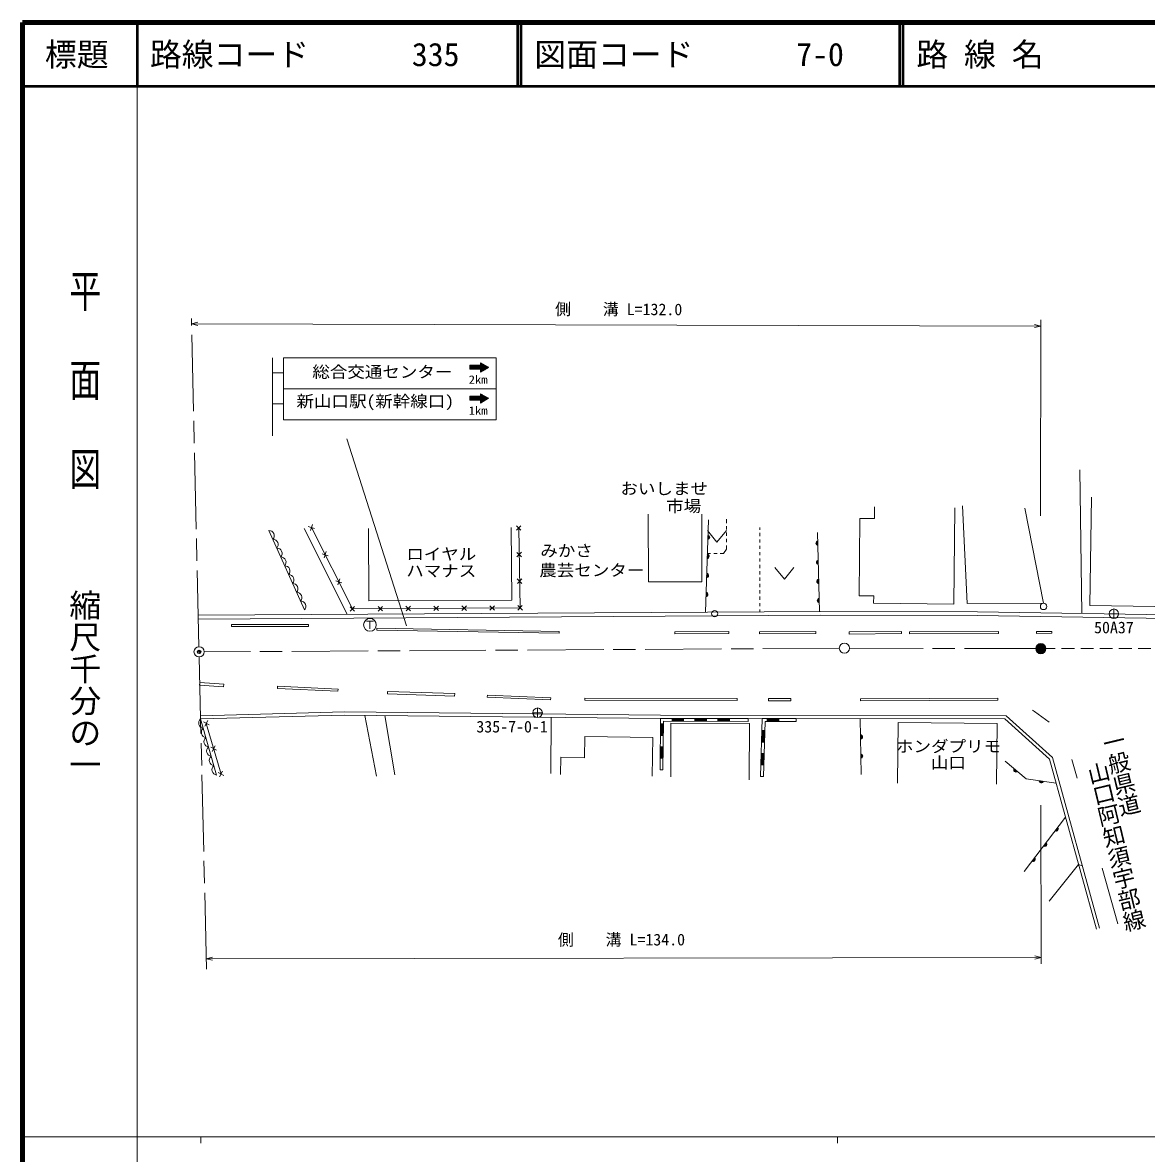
# Model space of a CAD drawing. Units: millimetres, scale not verified. Extents: x 40000 to 680000, y 20000 to 380000.
# Drawn here: x 40000 to 216517, y 202409 to 380000 of the extents above; entities that cross this region are included whole.
import ezdxf
from ezdxf.enums import TextEntityAlignment as Align

# ---------------------------------------------------------------- set-up
doc = ezdxf.new("R2010")
doc.units = ezdxf.units.MM
doc.header["$LTSCALE"] = 1000
doc.header["$PDMODE"] = 32
doc.header["$PDSIZE"] = 500
doc.linetypes.add('CHAIN', pattern=[18.5, 12, -1.5, 3.5, -1.5])
for name, color, linetype, lineweight in [('M-BGD', 7, 'Continuous', 13), ('M-BGD-EXST', 7, 'Continuous', 13), ('M-BMK', 2, 'CHAIN', 13), ('M-BMK-SRVR', 3, 'Continuous', 13), ('M-STR-HTXT', 7, 'Continuous', 13), ('M-STR-STRC', 7, 'Continuous', 13), ('M-STR-STRD', 7, 'Continuous', 13), ('M-TTL', 2, 'Continuous', 140), ('M-TTL-BAND', 7, 'Continuous', 13), ('M-TTL-LINE', 7, 'Continuous', 50)]:
    doc.layers.add(name, color=color, linetype=linetype, lineweight=lineweight)
doc.layers.add('M-OTRS', color=6, linetype='Continuous')
doc.layers.add('M-TTL-TXT', color=7, linetype='Continuous')
doc.styles.add('@ＭＳ ゴシック', font='')
doc.styles.add('ＭＳ ゴシック', font='')
doc.styles.get('@ＭＳ ゴシック').set_extended_font_data('@MS Gothic')
doc.styles.get('ＭＳ ゴシック').set_extended_font_data('MS Gothic')

msp = doc.modelspace()

# ---------------------------------------------------------------- linework, layer by layer
at = {"layer": 'M-BGD'}
for p, q in [((206060, 309741), (206376, 287216)), ((173813, 302118), (173833, 303949)), ((147259, 287410), (147720, 301921)), ((150552, 301405), (150552, 302027)), ((84269, 287752), (78681, 300236)), ((84245, 300535), (90964, 287069)), ((85829, 300540), (84879, 300853)), ((85511, 301171), (85198, 300222)), ((94311, 300555), (94385, 289164)), ((117562, 300973), (118281, 300278)), ((117574, 300266), (118269, 300985)), ((147562, 300223), (149062, 298423)), ((149062, 298423), (150562, 300223)), ((150552, 300405), (150552, 300905)), ((155773, 300726), (155774, 300344)), ((150552, 299405), (150552, 299905)), ((150552, 298405), (150552, 298905)), ((155775, 299844), (155777, 299344)), ((155778, 298844), (155779, 298344)), ((164871, 299947), (165151, 287519)), ((87977, 296280), (87027, 296593)), ((87658, 296912), (87345, 295962)), ((117633, 296796), (118352, 296101)), ((117645, 296089), (118340, 296808)), ((147551, 296613), (148071, 296612)), ((148571, 296612), (149071, 296612)), ((149571, 296611), (150091, 296611)), ((150091, 296611), (150552, 297283)), ((150552, 297283), (150552, 297905)), ((155781, 297844), (155782, 297344)), ((155783, 296844), (155785, 296344)), ((155786, 295844), (155787, 295344)), ((155789, 294844), (155790, 294344)), ((155791, 293844), (155793, 293344)), ((158155, 294409), (159655, 292609)), ((159655, 292609), (161155, 294409)), ((90124, 292020), (89174, 292333)), ((89806, 292652), (89493, 291702)), ((117704, 292619), (118423, 291924)), ((117716, 291912), (118411, 292631)), ((155794, 292844), (155795, 292344)), ((155797, 291844), (155798, 291344)), ((155799, 290844), (155801, 290344)), ((155802, 289844), (155803, 289344)), ((91441, 288268), (92153, 287566)), ((92148, 288273), (91446, 287561)), ((95831, 288298), (96542, 287596)), ((96538, 288303), (95835, 287591)), ((100220, 288327), (100932, 287625)), ((100927, 288332), (100225, 287620)), ((104610, 288357), (105322, 287655)), ((105317, 288362), (104614, 287650)), ((108999, 288386), (109711, 287684)), ((109706, 288391), (109004, 287679)), ((113389, 288416), (114101, 287714)), ((114096, 288421), (113394, 287709)), ((117775, 288442), (118494, 287747)), ((117787, 287735), (118482, 288454)), ((155805, 288844), (155806, 288344)), ((155807, 287844), (155808, 287462)), ((67964, 270636), (70457, 261826)), ((69291, 269704), (68413, 270185)), ((69092, 270383), (68612, 269506)), ((68852, 269945), (71181, 261984)), ((95562, 261658), (93780, 271204)), ((98457, 261868), (96904, 271172)), ((122980, 262057), (123028, 270907)), ((140134, 262655), (140199, 270733)), ((140199, 270733), (153987, 270713)), ((140584, 262652), (140645, 270283)), ((140645, 270283), (153987, 270263)), ((142015, 270731), (142014, 270281)), ((142014, 270641), (143814, 270638)), ((142014, 270551), (143814, 270548)), ((142014, 270461), (143814, 270458)), ((142014, 270371), (143814, 270368)), ((143814, 270278), (143815, 270728)), ((145615, 270725), (145614, 270275)), ((145614, 270635), (147414, 270633)), ((145614, 270545), (147414, 270543)), ((145614, 270455), (147414, 270453)), ((145614, 270365), (147414, 270363)), ((147414, 270273), (147415, 270723)), ((149215, 270720), (149214, 270270)), ((149214, 270630), (151014, 270628)), ((149214, 270540), (151014, 270538)), ((149214, 270450), (151014, 270448)), ((149214, 270360), (151014, 270358)), ((151014, 270268), (151015, 270718)), ((153987, 270713), (153987, 270263)), ((155922, 261617), (156182, 270710)), ((156182, 270710), (161492, 270702)), ((156372, 261604), (156619, 270259)), ((156619, 270259), (161492, 270252)), ((156961, 270709), (156961, 270259)), ((156961, 270619), (158761, 270616)), ((156961, 270529), (158761, 270526)), ((156961, 270439), (158761, 270436)), ((156961, 270349), (158761, 270346)), ((158761, 270256), (158761, 270706)), ((161492, 270702), (161492, 270252)), ((171715, 261937), (171584, 270688)), ((140642, 269851), (140192, 269855)), ((140267, 268054), (140282, 269854)), ((140357, 268054), (140372, 269854)), ((140447, 268053), (140462, 269853)), ((140537, 268052), (140552, 269852)), ((156578, 268801), (156128, 268814)), ((156166, 267012), (156218, 268811)), ((156256, 267010), (156308, 268809)), ((156346, 267007), (156398, 268806)), ((156436, 267004), (156488, 268804)), ((192988, 260389), (193075, 269929)), ((70256, 266403), (69776, 265525)), ((140177, 268055), (140627, 268052)), ((156077, 267015), (156526, 267002)), ((70455, 265724), (69578, 266204)), ((140613, 266252), (140163, 266255)), ((140238, 264455), (140253, 266254)), ((140328, 264454), (140343, 266254)), ((140418, 264453), (140433, 266253)), ((140508, 264452), (140523, 266252)), ((156475, 265203), (156025, 265215)), ((156064, 263414), (156115, 265213)), ((156154, 263411), (156205, 265210)), ((156244, 263408), (156295, 265208)), ((156334, 263406), (156385, 265205)), ((140149, 264455), (140598, 264452)), ((155974, 263416), (156424, 263403)), ((71619, 261743), (70742, 262224)), ((71421, 262422), (70940, 261545)), ((140134, 262655), (140584, 262652)), ((155922, 261617), (156372, 261604)), ((197313, 246686), (203823, 255215))]:
    msp.add_line(p, q, dxfattribs=at)
for points in [[(207879, 305467), (207614, 288476), (221229, 288263)], [(186431, 303817), (186272, 288683), (173673, 288816), (173685, 289958)], [(187608, 304100), (188351, 288772), (200352, 288807), (197414, 303746)], [(146668, 302817), (146704, 292197), (138314, 292169), (138279, 302789)], [(173813, 302118), (171510, 302143), (171382, 289982), (173685, 289958)], [(85354, 300696), (91797, 287917), (118134, 288094), (117922, 300626)], [(94385, 289164), (116820, 289310), (116746, 300701)], [(67595, 286927), (165378, 287520), (189975, 287473), (223113, 286954)], [(67599, 286327), (165379, 286920), (189970, 286873), (223091, 286354)], [(209140, 237760), (201764, 264592), (194468, 271154), (140201, 271233), (90541, 271737), (67950, 271136)], [(208658, 237627), (201320, 264318), (194276, 270655), (140199, 270733), (90545, 271237), (67964, 270636)], [(154145, 261096), (154172, 269949), (141838, 269988), (141811, 261544)], [(193075, 269929), (177535, 270071), (177448, 260530)], [(138868, 261664), (138980, 267705), (128337, 267902), (128275, 264557), (124560, 264626), (124510, 261902)], [(194355, 263992), (197627, 261223), (202349, 260575)], [(201246, 242029), (205864, 247789), (206445, 247561)]]:
    msp.add_lwpolyline(points, dxfattribs=at)
for centre in [(200360, 288307), (148697, 287168)]:
    msp.add_circle(centre, 500, dxfattribs=at)
for centre, radius, start, end in [((78693, 299409), 827, 317.4198, 90.8013), ((79314, 298022), 827, 317.4198, 90.8013), ((147578, 299165), 354, 276.97909, 79.38427), ((147578, 299165), 283, 279.20313, 77.16023), ((147578, 299165), 212, 282.94945, 73.4139), ((147578, 299165), 142, 290.66118, 65.70217), ((147578, 299165), 100, 300.97884, 55.38451), ((164964, 298233), 354, 100.08659, 262.49177), ((164964, 298233), 283, 102.31063, 260.26773), ((164964, 298233), 212, 106.05696, 256.5214), ((164964, 298233), 142, 113.76869, 248.80967), ((79934, 296635), 827, 317.4198, 90.8013), ((164964, 298233), 100, 124.08635, 238.49201), ((80555, 295248), 827, 317.4198, 90.8013), ((147483, 296167), 354, 276.97909, 79.38427), ((147483, 296167), 283, 279.20313, 77.16023), ((147483, 296167), 212, 282.94945, 73.4139), ((147483, 296167), 142, 290.66118, 65.70217), ((147483, 296167), 100, 300.97884, 55.38451), ((165031, 295234), 354, 100.08659, 262.49177), ((165031, 295234), 283, 102.31063, 260.26773), ((165031, 295234), 212, 106.05696, 256.5214), ((165031, 295234), 142, 113.76869, 248.80967), ((165031, 295234), 100, 124.08635, 238.49201), ((81176, 293860), 827, 317.4198, 90.8013), ((81797, 292473), 827, 317.4198, 90.8013), ((147388, 293168), 354, 276.97909, 79.38427), ((147388, 293168), 283, 279.20313, 77.16023), ((147388, 293168), 212, 282.94945, 73.4139), ((147388, 293168), 142, 290.66118, 65.70217), ((147388, 293168), 100, 300.97884, 55.38451), ((82418, 291086), 827, 317.4198, 90.8013), ((165099, 292235), 354, 100.08659, 262.49177), ((165099, 292235), 283, 102.31063, 260.26773), ((165099, 292235), 212, 106.05696, 256.5214), ((165099, 292235), 142, 113.76869, 248.80967), ((165099, 292235), 100, 124.08635, 238.49201), ((83038, 289699), 827, 317.4198, 90.8013), ((147292, 290170), 354, 276.97909, 79.38427), ((147292, 290170), 283, 279.20313, 77.16023), ((147292, 290170), 212, 282.94945, 73.4139), ((147292, 290170), 142, 290.66118, 65.70217), ((147292, 290170), 100, 300.97884, 55.38451), ((165166, 289235), 354, 100.08659, 262.49177), ((165166, 289235), 283, 102.31063, 260.26773), ((83659, 288312), 827, 317.4198, 90.8013), ((165166, 289235), 212, 106.05696, 256.5214), ((165166, 289235), 142, 113.76869, 248.80967), ((165166, 289235), 100, 124.08635, 238.49201), ((68491, 269993), 832, 129.32623, 262.27472), ((68907, 268524), 832, 129.32623, 262.27472), ((69322, 267056), 832, 129.32623, 262.27472), ((171573, 267811), 354, 279.6552, 82.06038), ((171573, 267811), 283, 281.87924, 79.83634), ((171573, 267811), 212, 285.62557, 76.09002), ((171573, 267811), 142, 293.3373, 68.37829), ((171573, 267811), 100, 303.65496, 58.06062), ((69738, 265587), 832, 129.32623, 262.27472), ((70153, 264119), 832, 129.32623, 262.27472), ((171618, 264812), 354, 279.6552, 82.06038), ((171618, 264812), 283, 281.87924, 79.83634), ((171618, 264812), 212, 285.62557, 76.09002), ((171618, 264812), 142, 293.3373, 68.37829), ((171618, 264812), 100, 303.65496, 58.06062), ((70569, 262651), 832, 129.32623, 262.27472), ((196026, 262649), 354, 148.56105, 310.96623), ((196026, 262649), 283, 150.78509, 308.74219), ((196026, 262649), 212, 154.53142, 304.99587), ((196026, 262649), 142, 162.24315, 297.28414), ((196026, 262649), 100, 172.56081, 286.96647), ((199996, 260953), 354, 180.97868, 343.38386), ((199996, 260953), 283, 183.20272, 341.15982), ((199996, 260953), 212, 186.94905, 337.4135), ((199996, 260953), 142, 194.66078, 329.70177), ((199996, 260953), 100, 204.97844, 319.38411), ((202345, 253368), 354, 241.44522, 43.8504), ((202345, 253368), 283, 243.66926, 41.62636), ((202345, 253368), 212, 247.41558, 37.88003), ((202345, 253368), 142, 255.12731, 30.1683), ((202345, 253368), 100, 265.44497, 19.85064), ((200525, 250983), 354, 241.44522, 43.8504), ((200525, 250983), 283, 243.66926, 41.62636), ((200525, 250983), 212, 247.41558, 37.88003), ((200525, 250983), 142, 255.12731, 30.1683), ((200525, 250983), 100, 265.44497, 19.85064), ((198704, 248599), 354, 241.44522, 43.8504), ((198704, 248599), 283, 243.66926, 41.62636), ((198704, 248599), 212, 247.41558, 37.88003), ((198704, 248599), 142, 255.12731, 30.1683), ((198704, 248599), 100, 265.44497, 19.85064)]:
    msp.add_arc(centre, radius, start, end, dxfattribs=at)
at = {"layer": 'M-BGD-EXST'}
for p, q in [((94008, 286017), (95108, 286017)), ((94558, 286017), (94558, 284767))]:
    msp.add_line(p, q, dxfattribs=at)
msp.add_circle((94558, 285417), 1000, dxfattribs=at)
at = {"layer": 'M-BMK'}
for p, q in [((67700, 281967), (66502, 333538)), ((168281, 281746), (68519, 281172)), ((199946, 281678), (169881, 281749)), ((202206, 281684), (199858, 281678)), ((205206, 281692), (203206, 281687)), ((208206, 281699), (206206, 281694)), ((211206, 281707), (209206, 281702)), ((214206, 281714), (212206, 281709)), ((217206, 281722), (215206, 281717)), ((68877, 231346), (67738, 280368))]:
    msp.add_line(p, q, dxfattribs=at)
at = {"layer": 'M-BMK-SRVR'}
for p, q in [((211408, 287907), (211408, 286407)), ((212158, 287157), (210658, 287157)), ((120891, 272364), (120891, 270864)), ((121641, 271614), (120141, 271614))]:
    msp.add_line(p, q, dxfattribs=at)
for centre, radius in [((211408, 287157), 750), ((169081, 281751), 800), ((199946, 281678), 800), ((199946, 281678), 726), ((67719, 281168), 800), ((199946, 281678), 651), ((199946, 281678), 578), ((199946, 281678), 486), ((199946, 281678), 378), ((199946, 281678), 298), ((199946, 281678), 205), ((199946, 281678), 87.8), ((120891, 271614), 750)]:
    msp.add_circle(centre, radius, dxfattribs=at)
at = {"layer": 'M-OTRS'}
for p in [(67719, 281168), (199946, 281678)]:
    msp.add_point(p, dxfattribs=at)
at = {"layer": 'M-STR-HTXT'}
for p, q in [((66521, 332699), (67522, 332947)), ((66521, 332699), (199941, 332340)), ((66521, 332699), (67521, 332447)), ((199941, 332340), (198941, 332093)), ((199941, 332340), (198942, 332593)), ((199861, 302540), (199944, 333340)), ((199947, 257105), (199981, 232171)), ((68839, 232988), (69838, 233240)), ((68839, 232988), (199980, 233171)), ((68839, 232988), (69839, 232740)), ((199980, 233171), (198980, 233420)), ((199980, 233171), (198980, 232920))]:
    msp.add_line(p, q, dxfattribs=at)
at = {"layer": 'M-STR-STRC'}
for p, q in [((79272, 315105), (79272, 327348)), ((114403, 327348), (81000, 327348)), ((110259, 325568), (110260, 326187)), ((110724, 326186), (110259, 325723)), ((110582, 326186), (110259, 325865)), ((110441, 326186), (110259, 326006)), ((110865, 326185), (110259, 325582)), ((110259, 325917), (110606, 325568)), ((110259, 325775), (110465, 325568)), ((110259, 325633), (110324, 325568)), ((111919, 325568), (110259, 325568)), ((110260, 326187), (111919, 326183)), ((110300, 326187), (110260, 326147)), ((110260, 326058), (110747, 325568)), ((110272, 326187), (110888, 325568)), ((111007, 326185), (110387, 325568)), ((110414, 326186), (111029, 325568)), ((111148, 326185), (110529, 325568)), ((110555, 326186), (111171, 325568)), ((111289, 326184), (110670, 325568)), ((110697, 326186), (111312, 325568)), ((111431, 326184), (110812, 325568)), ((110838, 326185), (111453, 325568)), ((111572, 326184), (110954, 325568)), ((110980, 326185), (111594, 325568)), ((111714, 326183), (111096, 325568)), ((111121, 326185), (111735, 325568)), ((111855, 326183), (111237, 325568)), ((111262, 326185), (111876, 325568)), ((112212, 326397), (111379, 325568)), ((111404, 326184), (112272, 325312)), ((112303, 326347), (111521, 325568)), ((111545, 326184), (112361, 325364)), ((112395, 326297), (111663, 325568)), ((111687, 326184), (112450, 325417)), ((112486, 326247), (111804, 325568)), ((111828, 326183), (112539, 325469)), ((111919, 326557), (113198, 325857)), ((111919, 326183), (111919, 326557)), ((111937, 326547), (111919, 326529)), ((111919, 326517), (112806, 325626)), ((112029, 326497), (111919, 326388)), ((112120, 326447), (111919, 326247)), ((111919, 326375), (112717, 325574)), ((111919, 326233), (112628, 325521)), ((112578, 326197), (111919, 325541)), ((112669, 326147), (111919, 325400)), ((111920, 325105), (111919, 325568)), ((111919, 325525), (112183, 325260)), ((111919, 325383), (112094, 325207)), ((112761, 326097), (111920, 325260)), ((112852, 326047), (111920, 325119)), ((113198, 325857), (111920, 325105)), ((111920, 325241), (112005, 325155)), ((112141, 326436), (112895, 325678)), ((112943, 325997), (112233, 325289)), ((112451, 326266), (112984, 325731)), ((113035, 325946), (112579, 325493)), ((112761, 326096), (113073, 325783)), ((113126, 325896), (112925, 325696)), ((113071, 325927), (113162, 325835)), ((79272, 324979), (81000, 324979)), ((112212, 321537), (111379, 320708)), ((112303, 321487), (111521, 320708)), ((111937, 321687), (111919, 321669)), ((111919, 321657), (112806, 320766)), ((112029, 321637), (111919, 321528)), ((112120, 321587), (111919, 321387)), ((111919, 321515), (112717, 320714)), ((112141, 321576), (112895, 320818)), ((79272, 320119), (81000, 320119)), ((110441, 321326), (110259, 321146)), ((110582, 321326), (110259, 321005)), ((110724, 321326), (110259, 320863)), ((110865, 321325), (110259, 320722)), ((110259, 321057), (110606, 320708)), ((110259, 320915), (110465, 320708)), ((110259, 320773), (110324, 320708)), ((110300, 321327), (110260, 321287)), ((110260, 321198), (110747, 320708)), ((110272, 321327), (110888, 320708)), ((111007, 321325), (110387, 320708)), ((110414, 321326), (111029, 320708)), ((111148, 321325), (110529, 320708)), ((110555, 321326), (111171, 320708)), ((111289, 321324), (110670, 320708)), ((110697, 321326), (111312, 320708)), ((111431, 321324), (110812, 320708)), ((110838, 321326), (111453, 320708)), ((111572, 321324), (110954, 320708)), ((110980, 321325), (111594, 320708)), ((111714, 321323), (111096, 320708)), ((111121, 321325), (111735, 320708)), ((111855, 321323), (111237, 320708)), ((111262, 321325), (111876, 320708)), ((111404, 321324), (112272, 320452)), ((111545, 321324), (112361, 320504)), ((112395, 321437), (111663, 320708)), ((111687, 321324), (112450, 320557)), ((112486, 321387), (111804, 320708)), ((111828, 321323), (112539, 320609)), ((111919, 321373), (112628, 320661)), ((112578, 321337), (111919, 320681)), ((112669, 321287), (111919, 320540)), ((111919, 320665), (112183, 320400)), ((111919, 320523), (112094, 320347)), ((112761, 321237), (111920, 320400)), ((112852, 321187), (111920, 320259)), ((111920, 320381), (112005, 320295)), ((112943, 321137), (112233, 320429)), ((112451, 321406), (112984, 320871)), ((113035, 321086), (112579, 320633)), ((112761, 321236), (113073, 320923)), ((113126, 321036), (112925, 320836)), ((113071, 321067), (113162, 320975)), ((90908, 314630), (100325, 285263))]:
    msp.add_line(p, q, dxfattribs=at)
msp.add_lwpolyline([(114403, 327348), (114403, 322488), (81000, 322488), (81000, 327348), (100902, 327348)], dxfattribs=at)
for points in [[(114403, 322488), (114403, 317628), (81000, 317628), (81000, 322488)], [(111919, 321323), (111919, 321697), (113198, 320997), (111920, 320245), (111919, 320708), (110259, 320708), (110260, 321327)]]:
    msp.add_lwpolyline(points, close=True, dxfattribs=at)
at = {"layer": 'M-STR-STRD'}
for p, q in [((204801, 264277), (205640, 261361)), ((209584, 247222), (212038, 238453))]:
    msp.add_line(p, q, dxfattribs=at)
for points in [[(72790, 285487), (84930, 285459), (84929, 285137), (72790, 285165)], [(95628, 284900), (124284, 284382), (124278, 284088), (95623, 284605)], [(142471, 284319), (150946, 284361), (150948, 284047), (142473, 284005)], [(155729, 284319), (164582, 284382), (164584, 284069), (155731, 284006)], [(169847, 284298), (178049, 284382), (178053, 284047), (169851, 283963)], [(179287, 284319), (193279, 284382), (193281, 284068), (179288, 284005)], [(199258, 284361), (201649, 284382), (201652, 284089), (199260, 284068)], [(67831, 276361), (71605, 276119), (71579, 275704), (67804, 275946)], [(80041, 275768), (89551, 275321), (89534, 274977), (80024, 275425)], [(97312, 274957), (107871, 274636), (107859, 274239), (97300, 274561)], [(113004, 274398), (122947, 273978), (122932, 273627), (112989, 274047)], [(128289, 273908), (152246, 273866), (152245, 273531), (128289, 273573)], [(157183, 273825), (160679, 273825), (160679, 273489), (157183, 273489)], [(171622, 273818), (193187, 273880), (193188, 273569), (171623, 273506)]]:
    msp.add_lwpolyline(points, close=True, dxfattribs=at)
msp.add_lwpolyline([(198633, 272017), (198927, 271808), (201255, 270109)], dxfattribs=at)
at = {"layer": 'M-TTL'}
for p, q in [((40000, 380000), (40000, 20000)), ((680000, 380000), (40000, 380000))]:
    msp.add_line(p, q, dxfattribs=at)
at = {"layer": 'M-TTL-BAND'}
for p, q in [((58000, 370000), (58000, 20000)), ((40000, 205000), (579000, 205000)), ((68000, 205000), (68000, 204000)), ((168000, 205000), (168000, 204000))]:
    msp.add_line(p, q, dxfattribs=at)
at = {"layer": 'M-TTL-LINE'}
for p, q in [((58000, 380000), (58000, 370000)), ((117750, 380000), (117750, 370000)), ((118250, 380000), (118250, 370000)), ((177750, 380000), (177750, 370000)), ((178250, 380000), (178250, 370000)), ((40000, 370000), (680000, 370000))]:
    msp.add_line(p, q, dxfattribs=at)

# ---------------------------------------------------------------- texts
at = {"layer": 'M-BGD', "style": 'ＭＳ ゴシック', "width": 1.1}
for s, p in [('おいしませ', (140777, 305350)), ('市場', (143839, 302601)), ('ロイヤル', (105765, 295069)), ('みかさ', (125443, 295609)), ('ハマナス', (105765, 292432)), ('農芸センター', (129408, 292529)), ('ホンダプリモ', (185432, 264873)), ('山口', (185408, 262301))]:
    msp.add_text(s, height=1833, dxfattribs=at).set_placement(p, align=Align.BOTTOM_CENTER)
at = {"layer": 'M-BGD', "style": '@ＭＳ ゴシック'}
for s, p in [('一', (211372, 267082)), ('般', (212166, 263773)), ('山', (208989, 262173)), ('県', (212959, 260463)), ('口', (209783, 258865)), ('道', (213753, 257154)), ('阿', (210576, 255557)), ('知', (211369, 252249)), ('須', (212163, 248942)), ('宇', (212956, 245634)), ('部', (213749, 242326)), ('線', (214543, 239018))]:
    msp.add_text(s, height=2566, rotation=283.488, dxfattribs=at).set_placement(p, align=Align.MIDDLE_CENTER)
at = {"layer": 'M-BMK-SRVR', "style": 'ＭＳ ゴシック'}
for s, p in [('50A37', (208297, 283542)), ('335-7-0-1', (111267, 267961))]:
    msp.add_text(s, height=1833, dxfattribs=at).set_placement(p, align=Align.BOTTOM_LEFT)
at = {"layer": 'M-STR-HTXT', "style": 'ＭＳ ゴシック'}
for s, rotation, p in [('側\u3000\u3000溝 L=132.0', 359.846, (133623, 333519)), ('側\u3000\u3000溝 L=134.0', 0.08, (134067, 234508))]:
    msp.add_text(s, height=1833, rotation=rotation, dxfattribs=at).set_placement(p, align=Align.BOTTOM_CENTER)
at = {"layer": 'M-STR-STRC', "style": 'ＭＳ ゴシック', "width": 1.1}
for s, height, p in [('総合交通センター', 1833, (96507, 323679)), ('2km', 1320, (111551, 322875)), ('新山口駅(新幹線口)', 1833, (95387, 319066)), ('1km', 1320, (111551, 318015))]:
    msp.add_text(s, height=height, dxfattribs=at).set_placement(p, align=Align.BOTTOM_CENTER)
at = {"layer": 'M-TTL-BAND', "style": '@ＭＳ ゴシック', "width": 1.4}
msp.add_text('平  面  図', height=3666, rotation=270, dxfattribs=at).set_placement((49777, 306475), align=Align.MIDDLE_RIGHT)
at = {"layer": 'M-TTL-BAND', "style": '@ＭＳ ゴシック'}
msp.add_text('縮尺千分の一', height=3666, rotation=270, dxfattribs=at).set_placement((49777, 261030), align=Align.MIDDLE_RIGHT)
at = {"layer": 'M-TTL-TXT', "style": 'ＭＳ ゴシック'}
msp.add_text('標題', height=3666, dxfattribs=at).set_placement((48500, 375000), align=Align.MIDDLE_CENTER)
for s, p in [('路線コード', (60000, 375000)), ('335', (101142, 375000)), ('図面コード', (120380, 375000)), ('7-0', (161521, 375000)), ('路 線 名', (180380, 375000))]:
    msp.add_text(s, height=3666, dxfattribs=at).set_placement(p, align=Align.MIDDLE_LEFT)

doc.saveas('drawing.dxf')
